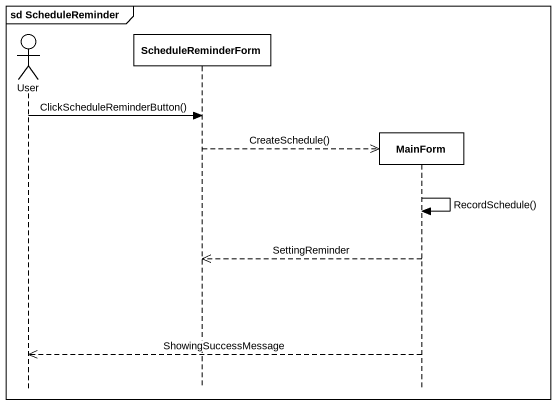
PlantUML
@startuml
mainframe sd ScheduleReminder
hide footbox
actor User
participant ScheduleReminderForm
participant MainForm

User -> ScheduleReminderForm : ClickScheduleReminderButton()
ScheduleReminderForm -->> MainForm ** : CreateSchedule()
MainForm -> MainForm : RecordSchedule()
MainForm -->> ScheduleReminderForm : SettingReminder
MainForm -->> User : ShowingSuccessMessage
@enduml
